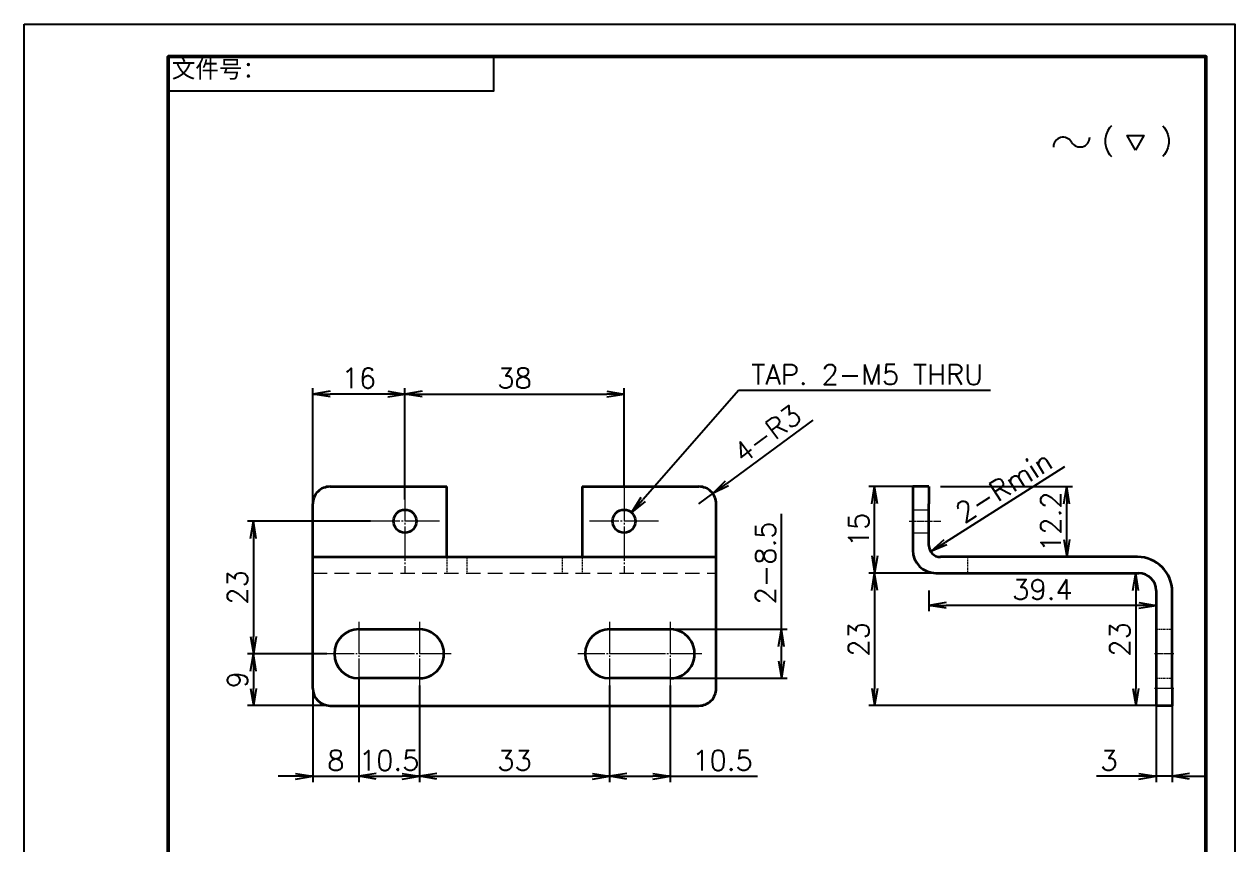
# Model space of a CAD drawing. Header units: millimetres. Extents: x 4375 to 4815, y 111 to 419.
# Drawn here: x 4374.9 to 4584.9, y 265.6 to 407.9 of the extents above; entities that cross this region are included whole.
import ezdxf

# ---------------------------------------------------------------- set-up
doc = ezdxf.new("R2010")
doc.units = ezdxf.units.MM
doc.linetypes.add('CENTER-HOKUTO', pattern=[23, 20, -1, 1, -1])
doc.linetypes.add('HIDDEN-HOKUTO', pattern=[3.8, 2.5, -1.3])
for name, color, linetype in [('AM_7', 2, 'CENTER-HOKUTO'), ('AM_HID', 1, 'HIDDEN-HOKUTO'), ('title_frame', 7, 'Continuous'), ('word_dim', 253, 'Continuous')]:
    doc.layers.add(name, color=color, linetype=linetype)
doc.layers.add('图框_内框线', color=5, linetype='Continuous', lineweight=50)
doc.layers.add('标注线', color=3, linetype='Continuous', lineweight=25)
doc.styles.get("Standard").update_dxf_attribs({"font": 'romans.shx', "bigfont": 'bigfont.shx'})
doc.dimstyles.new('RS-1-1', dxfattribs={"dimtxt": 3.5, "dimasz": 3, "dimexe": 1, "dimexo": 0, "dimgap": 1, "dimtad": 3, "dimdsep": 46, "dimtxsty": 'Standard', "dimblk1": 'OPEN', "dimblk2": 'OPEN', "dimsah": 1, "dimcen": 0, "dimclrd": 256, "dimclre": 256, "dimclrt": 3, "dimadec": 0, "dimazin": 0, "dimtfac": 1, "dimtmove": 0, "dimatfit": 3, "dimfxl": 0, "dimtolj": 1, "dimtzin": 0, "dimarcsym": 0})
doc.dimstyles.new('RS-1-1$0', dxfattribs={"dimtxt": 3.5, "dimasz": 3, "dimexe": 1, "dimexo": 0, "dimgap": 1, "dimtad": 3, "dimdsep": 46, "dimtxsty": 'Standard', "dimblk1": 'OPEN', "dimblk2": 'OPEN', "dimsah": 1, "dimcen": 0, "dimclrd": 256, "dimclre": 256, "dimclrt": 3, "dimadec": 0, "dimazin": 0, "dimtfac": 1, "dimtmove": 0, "dimatfit": 3, "dimfxl": 0, "dimtolj": 1, "dimtzin": 0, "dimarcsym": 0})
doc.dimstyles.new('RS-1-1$3', dxfattribs={"dimtxt": 3.5, "dimasz": 3, "dimexe": 1, "dimexo": 0, "dimgap": 1, "dimtad": 3, "dimtih": 1, "dimtoh": 1, "dimdec": 4, "dimdsep": 46, "dimtxsty": 'Standard', "dimblk1": 'OPEN', "dimblk2": 'OPEN', "dimsah": 1, "dimcen": 0, "dimclrd": 256, "dimclre": 256, "dimclrt": 3, "dimadec": 0, "dimazin": 0, "dimtfac": 0.5, "dimtdec": 4, "dimtmove": 0, "dimatfit": 3, "dimfxl": 0, "dimtolj": 1, "dimtzin": 0, "dimarcsym": 0})

# ---------------------------------------------------------------- blocks, each defined once
blk = doc.blocks.new('_Open')
at = {"color": 0, "lineweight": -2}
for p, q in [((-1, 0.167), (0, 0)), ((-1, -0.167), (0, 0)), ((0, 0), (-1, 0))]:
    blk.add_line(p, q, dxfattribs=at)
blk = doc.blocks.new('*D14')
at = {"layer": 'DEFPOINTS', "color": 0, "transparency": 16777216}
for p in [(4571.28, 289.69), (4574.08, 289.69), (4574.08, 277.44)]:
    blk.add_point(p, dxfattribs=at)
at = {"layer": 'word_dim', "lineweight": -2, "transparency": 16777216}
for p, q in [((4571.28, 289.69), (4571.28, 276.44)), ((4574.08, 289.69), (4574.08, 276.44)), ((4568.28, 277.44), (4560.95, 277.44)), ((4574.08, 277.44), (4571.28, 277.44)), ((4577.08, 277.44), (4580.08, 277.44))]:
    blk.add_line(p, q, dxfattribs=at)
at = {"layer": 'word_dim', "lineweight": -2, "transparency": 16777216, "xscale": 3, "yscale": 3, "zscale": 3}
blk.add_blockref('_Open', (4571.28, 277.44), dxfattribs=at)
at = {"layer": 'word_dim', "lineweight": -2, "transparency": 16777216, "xscale": 3, "yscale": 3, "zscale": 3, "rotation": 180}
blk.add_blockref('_Open', (4574.08, 277.44), dxfattribs=at)
at = {"layer": 'word_dim', "color": 3, "transparency": 16777216, "insert": (4563.12, 280.19), "char_height": 3.5, "attachment_point": 5}
blk.add_mtext('\\A1;3', dxfattribs=at)
blk = doc.blocks.new('*D17')
at = {"layer": 'DEFPOINTS', "color": 0, "transparency": 16777216}
for p in [(4522.46, 327.69), (4529.08, 327.69), (4533.08, 312.69)]:
    blk.add_point(p, dxfattribs=at)
at = {"layer": 'word_dim', "lineweight": -2, "transparency": 16777216}
for p, q in [((4529.08, 327.69), (4521.46, 327.69)), ((4522.46, 315.69), (4522.46, 324.69)), ((4533.08, 312.69), (4521.46, 312.69))]:
    blk.add_line(p, q, dxfattribs=at)
at = {"layer": 'word_dim', "lineweight": -2, "transparency": 16777216, "xscale": 3, "yscale": 3, "zscale": 3}
for p, rotation in [((4522.46, 327.69), 90), ((4522.46, 312.69), 270)]:
    blk.add_blockref('_Open', p, dxfattribs=dict(at, rotation=rotation))
at = {"layer": 'word_dim', "color": 3, "transparency": 16777216, "insert": (4519.71, 320.19), "char_height": 3.5, "attachment_point": 5, "rotation": 90}
blk.add_mtext('\\A1;15', dxfattribs=at)
blk = doc.blocks.new('*D18')
at = {"layer": 'DEFPOINTS', "color": 0, "transparency": 16777216}
for p in [(4533.08, 312.69), (4522.46, 289.69), (4571.28, 289.69)]:
    blk.add_point(p, dxfattribs=at)
at = {"layer": 'word_dim', "lineweight": -2, "transparency": 16777216}
for p, q in [((4533.08, 312.69), (4521.46, 312.69)), ((4522.46, 309.69), (4522.46, 292.69)), ((4571.28, 289.69), (4521.46, 289.69))]:
    blk.add_line(p, q, dxfattribs=at)
at = {"layer": 'word_dim', "lineweight": -2, "transparency": 16777216, "xscale": 3, "yscale": 3, "zscale": 3}
for p, rotation in [((4522.46, 312.69), 90), ((4522.46, 289.69), 270)]:
    blk.add_blockref('_Open', p, dxfattribs=dict(at, rotation=rotation))
at = {"layer": 'word_dim', "color": 3, "transparency": 16777216, "insert": (4519.71, 301.19), "char_height": 3.5, "attachment_point": 5, "rotation": 90}
blk.add_mtext('\\A1;23', dxfattribs=at)
blk = doc.blocks.new('*D19')
at = {"layer": 'DEFPOINTS', "color": 0, "transparency": 16777216}
for p in [(4533.88, 317.49), (4532.19, 316.42)]:
    blk.add_point(p, dxfattribs=at)
at = {"layer": 'word_dim', "lineweight": -2, "transparency": 16777216}
blk.add_line((4555.43, 331.12), (4534.73, 318.02), dxfattribs=at)
at = {"layer": 'word_dim', "lineweight": -2, "transparency": 16777216, "xscale": 3, "yscale": 3, "zscale": 3, "rotation": 212.321158919378}
blk.add_blockref('_Open', (4532.19, 316.42), dxfattribs=at)
at = {"layer": 'word_dim', "color": 3, "transparency": 16777216, "insert": (4544.88, 327.7), "char_height": 3.5, "attachment_point": 5, "rotation": 32.3212}
blk.add_mtext('\\A1;2-Rmin', dxfattribs=at)
blk = doc.blocks.new('*D23')
at = {"layer": 'DEFPOINTS', "color": 0, "transparency": 16777216}
for p in [(4433, 294.44), (4425, 292.69), (4433, 277.44)]:
    blk.add_point(p, dxfattribs=at)
at = {"layer": 'word_dim', "lineweight": -2, "transparency": 16777216}
for p, q in [((4433, 294.44), (4433, 276.44)), ((4425, 292.69), (4425, 276.44)), ((4422, 277.44), (4419, 277.44)), ((4425, 277.44), (4433, 277.44)), ((4436, 277.44), (4439, 277.44))]:
    blk.add_line(p, q, dxfattribs=at)
at = {"layer": 'word_dim', "lineweight": -2, "transparency": 16777216, "xscale": 3, "yscale": 3, "zscale": 3}
blk.add_blockref('_Open', (4425, 277.44), dxfattribs=at)
at = {"layer": 'word_dim', "lineweight": -2, "transparency": 16777216, "xscale": 3, "yscale": 3, "zscale": 3, "rotation": 180}
blk.add_blockref('_Open', (4433, 277.44), dxfattribs=at)
at = {"layer": 'word_dim', "color": 3, "transparency": 16777216, "insert": (4429, 280.19), "char_height": 3.5, "attachment_point": 5}
blk.add_mtext('\\A1;8', dxfattribs=at)
blk = doc.blocks.new('*D24')
at = {"layer": 'DEFPOINTS', "color": 0, "transparency": 16777216}
for p in [(4433, 293.16), (4443.5, 293.16), (4443.5, 277.44)]:
    blk.add_point(p, dxfattribs=at)
at = {"layer": 'word_dim', "lineweight": -2, "transparency": 16777216}
for p, q in [((4433, 293.16), (4433, 276.44)), ((4443.5, 293.16), (4443.5, 276.44)), ((4436, 277.44), (4440.5, 277.44))]:
    blk.add_line(p, q, dxfattribs=at)
at = {"layer": 'word_dim', "lineweight": -2, "transparency": 16777216, "xscale": 3, "yscale": 3, "zscale": 3, "rotation": 180}
blk.add_blockref('_Open', (4433, 277.44), dxfattribs=at)
at = {"layer": 'word_dim', "lineweight": -2, "transparency": 16777216, "xscale": 3, "yscale": 3, "zscale": 3}
blk.add_blockref('_Open', (4443.5, 277.44), dxfattribs=at)
at = {"layer": 'word_dim', "color": 3, "transparency": 16777216, "insert": (4438.25, 280.19), "char_height": 3.5, "attachment_point": 5}
blk.add_mtext('\\A1;10.5', dxfattribs=at)
blk = doc.blocks.new('*D25')
at = {"layer": 'DEFPOINTS', "color": 0, "transparency": 16777216}
for p in [(4443.5, 293.16), (4476.5, 293.16), (4476.5, 277.44)]:
    blk.add_point(p, dxfattribs=at)
at = {"layer": 'word_dim', "lineweight": -2, "transparency": 16777216}
for p, q in [((4443.5, 293.16), (4443.5, 276.44)), ((4476.5, 293.16), (4476.5, 276.44)), ((4446.5, 277.44), (4473.5, 277.44))]:
    blk.add_line(p, q, dxfattribs=at)
at = {"layer": 'word_dim', "lineweight": -2, "transparency": 16777216, "xscale": 3, "yscale": 3, "zscale": 3, "rotation": 180}
blk.add_blockref('_Open', (4443.5, 277.44), dxfattribs=at)
at = {"layer": 'word_dim', "lineweight": -2, "transparency": 16777216, "xscale": 3, "yscale": 3, "zscale": 3}
blk.add_blockref('_Open', (4476.5, 277.44), dxfattribs=at)
at = {"layer": 'word_dim', "color": 3, "transparency": 16777216, "insert": (4460, 280.19), "char_height": 3.5, "attachment_point": 5}
blk.add_mtext('\\A1;33', dxfattribs=at)
blk = doc.blocks.new('*D26')
at = {"layer": 'DEFPOINTS', "color": 0, "transparency": 16777216}
for p in [(4476.5, 293.16), (4487, 293.16), (4487, 277.44)]:
    blk.add_point(p, dxfattribs=at)
at = {"layer": 'word_dim', "lineweight": -2, "transparency": 16777216}
for p, q in [((4476.5, 293.16), (4476.5, 276.44)), ((4487, 293.16), (4487, 276.44)), ((4479.5, 277.44), (4484, 277.44)), ((4487, 277.44), (4502.16, 277.44))]:
    blk.add_line(p, q, dxfattribs=at)
at = {"layer": 'word_dim', "lineweight": -2, "transparency": 16777216, "xscale": 3, "yscale": 3, "zscale": 3, "rotation": 180}
blk.add_blockref('_Open', (4476.5, 277.44), dxfattribs=at)
at = {"layer": 'word_dim', "lineweight": -2, "transparency": 16777216, "xscale": 3, "yscale": 3, "zscale": 3}
blk.add_blockref('_Open', (4487, 277.44), dxfattribs=at)
at = {"layer": 'word_dim', "color": 3, "transparency": 16777216, "insert": (4496.08, 280.19), "char_height": 3.5, "attachment_point": 5}
blk.add_mtext('\\A1;10.5', dxfattribs=at)
blk = doc.blocks.new('*D27')
at = {"layer": 'DEFPOINTS', "color": 0, "transparency": 16777216}
for p in [(4427.47, 298.69), (4414.7, 289.69), (4427.47, 289.69)]:
    blk.add_point(p, dxfattribs=at)
at = {"layer": 'word_dim', "lineweight": -2, "transparency": 16777216}
for p, q in [((4427.47, 298.69), (4413.7, 298.69)), ((4414.7, 295.69), (4414.7, 292.69)), ((4427.47, 289.69), (4413.7, 289.69))]:
    blk.add_line(p, q, dxfattribs=at)
at = {"layer": 'word_dim', "lineweight": -2, "transparency": 16777216, "xscale": 3, "yscale": 3, "zscale": 3}
for p, rotation in [((4414.7, 298.69), 90), ((4414.7, 289.69), 270)]:
    blk.add_blockref('_Open', p, dxfattribs=dict(at, rotation=rotation))
at = {"layer": 'word_dim', "color": 3, "transparency": 16777216, "insert": (4411.95, 294.19), "char_height": 3.5, "attachment_point": 5, "rotation": 90}
blk.add_mtext('\\A1;9', dxfattribs=at)
blk = doc.blocks.new('*D28')
at = {"layer": 'DEFPOINTS', "color": 0, "transparency": 16777216}
for p in [(4435.02, 321.69), (4414.7, 298.69), (4427.47, 298.69)]:
    blk.add_point(p, dxfattribs=at)
at = {"layer": 'word_dim', "lineweight": -2, "transparency": 16777216}
for p, q in [((4435.02, 321.69), (4413.7, 321.69)), ((4414.7, 318.69), (4414.7, 301.69)), ((4427.47, 298.69), (4413.7, 298.69))]:
    blk.add_line(p, q, dxfattribs=at)
at = {"layer": 'word_dim', "lineweight": -2, "transparency": 16777216, "xscale": 3, "yscale": 3, "zscale": 3}
for p, rotation in [((4414.7, 321.69), 90), ((4414.7, 298.69), 270)]:
    blk.add_blockref('_Open', p, dxfattribs=dict(at, rotation=rotation))
at = {"layer": 'word_dim', "color": 3, "transparency": 16777216, "insert": (4411.95, 310.19), "char_height": 3.5, "attachment_point": 5, "rotation": 90}
blk.add_mtext('\\A1;23', dxfattribs=at)
blk = doc.blocks.new('*D29')
at = {"layer": 'DEFPOINTS', "color": 0, "transparency": 16777216}
for p in [(4425, 343.75), (4441, 327.67), (4425, 324.69)]:
    blk.add_point(p, dxfattribs=at)
at = {"layer": 'word_dim', "lineweight": -2, "transparency": 16777216}
for p, q in [((4425, 324.69), (4425, 344.75)), ((4441, 327.67), (4441, 344.75)), ((4438, 343.75), (4428, 343.75))]:
    blk.add_line(p, q, dxfattribs=at)
at = {"layer": 'word_dim', "lineweight": -2, "transparency": 16777216, "xscale": 3, "yscale": 3, "zscale": 3, "rotation": 180}
blk.add_blockref('_Open', (4425, 343.75), dxfattribs=at)
at = {"layer": 'word_dim', "lineweight": -2, "transparency": 16777216, "xscale": 3, "yscale": 3, "zscale": 3}
blk.add_blockref('_Open', (4441, 343.75), dxfattribs=at)
at = {"layer": 'word_dim', "color": 3, "transparency": 16777216, "insert": (4433, 346.5), "char_height": 3.5, "attachment_point": 5}
blk.add_mtext('\\A1;16', dxfattribs=at)
blk = doc.blocks.new('*D30')
at = {"layer": 'DEFPOINTS', "color": 0, "transparency": 16777216}
for p in [(4479, 343.75), (4479, 327.67), (4441, 325.46)]:
    blk.add_point(p, dxfattribs=at)
at = {"layer": 'word_dim', "lineweight": -2, "transparency": 16777216}
for p, q in [((4441, 325.46), (4441, 344.75)), ((4479, 327.67), (4479, 344.75)), ((4444, 343.75), (4476, 343.75))]:
    blk.add_line(p, q, dxfattribs=at)
at = {"layer": 'word_dim', "lineweight": -2, "transparency": 16777216, "xscale": 3, "yscale": 3, "zscale": 3, "rotation": 180}
blk.add_blockref('_Open', (4441, 343.75), dxfattribs=at)
at = {"layer": 'word_dim', "lineweight": -2, "transparency": 16777216, "xscale": 3, "yscale": 3, "zscale": 3}
blk.add_blockref('_Open', (4479, 343.75), dxfattribs=at)
at = {"layer": 'word_dim', "color": 3, "transparency": 16777216, "insert": (4460, 346.5), "char_height": 3.5, "attachment_point": 5}
blk.add_mtext('\\A1;38', dxfattribs=at)
blk = doc.blocks.new('*D31')
at = {"layer": 'DEFPOINTS', "color": 0, "transparency": 16777216}
for p in [(4494.41, 326.47), (4492, 324.69)]:
    blk.add_point(p, dxfattribs=at)
at = {"layer": 'word_dim', "lineweight": -2, "transparency": 16777216}
for p, q in [((4511.72, 339.22), (4496.83, 328.25)), ((4492, 324.69), (4494.41, 326.47))]:
    blk.add_line(p, q, dxfattribs=at)
at = {"layer": 'word_dim', "lineweight": -2, "transparency": 16777216, "xscale": 3, "yscale": 3, "zscale": 3, "rotation": 216.3909597856383}
blk.add_blockref('_Open', (4494.41, 326.47), dxfattribs=at)
at = {"layer": 'word_dim', "color": 3, "transparency": 16777216, "insert": (4503.85, 336.84), "char_height": 3.5, "attachment_point": 5, "rotation": 36.391}
blk.add_mtext('\\A1;4-R3', dxfattribs=at)
blk = doc.blocks.new('*D32')
at = {"layer": 'DEFPOINTS', "color": 0, "transparency": 16777216}
for p in [(4480.31, 323.19), (4477.68, 320.18)]:
    blk.add_point(p, dxfattribs=at)
at = {"layer": 'word_dim', "lineweight": -2, "transparency": 16777216}
for p, q in [((4498.84, 344.38), (4482.29, 325.45)), ((4542.54, 344.38), (4498.84, 344.38))]:
    blk.add_line(p, q, dxfattribs=at)
at = {"layer": 'word_dim', "lineweight": -2, "transparency": 16777216, "xscale": 3, "yscale": 3, "zscale": 3, "rotation": 228.8339899519919}
blk.add_blockref('_Open', (4480.31, 323.19), dxfattribs=at)
at = {"layer": 'word_dim', "color": 3, "transparency": 16777216, "insert": (4521.19, 347.13), "char_height": 3.5, "attachment_point": 5}
blk.add_mtext('\\A1;TAP. 2-M5 THRU', dxfattribs=at)
blk = doc.blocks.new('*D33')
at = {"layer": 'DEFPOINTS', "color": 0, "transparency": 16777216}
for p in [(4487, 302.94), (4506.29, 302.94), (4487, 294.44)]:
    blk.add_point(p, dxfattribs=at)
at = {"layer": 'word_dim', "lineweight": -2, "transparency": 16777216}
for p, q in [((4506.29, 302.94), (4506.29, 322.94)), ((4487, 302.94), (4507.29, 302.94)), ((4506.29, 297.44), (4506.29, 299.94)), ((4487, 294.44), (4507.29, 294.44))]:
    blk.add_line(p, q, dxfattribs=at)
at = {"layer": 'word_dim', "lineweight": -2, "transparency": 16777216, "xscale": 3, "yscale": 3, "zscale": 3}
for p, rotation in [((4506.29, 302.94), 90), ((4506.29, 294.44), 270)]:
    blk.add_blockref('_Open', p, dxfattribs=dict(at, rotation=rotation))
at = {"layer": 'word_dim', "color": 3, "transparency": 16777216, "insert": (4503.54, 314.44), "char_height": 3.5, "attachment_point": 5, "rotation": 90}
blk.add_mtext('\\A1;2-8.5', dxfattribs=at)
blk = doc.blocks.new('shiage0')
at = {"layer": 'word_dim', "color": 3, "linetype": 'Continuous'}
for centre, start, end in [((1.69, 0), 30, 180), ((4.61, 1.69), 210, 0)]:
    blk.add_arc(centre, 1.69, start, end, dxfattribs=at)
blk = doc.blocks.new('12')
at = {"layer": 'title_frame', "color": 3, "linetype": 'Continuous'}
blk.add_lwpolyline([(20.46, 3.03), (19.01, 5.53), (21.9, 5.53)], close=True, dxfattribs=at)
blk.add_blockref('shiage0', (6.23, 3.56), dxfattribs=at)
blk.add_text('(   )', height=3.5, dxfattribs=at).set_placement((14.64, 3.08))
blk = doc.blocks.new('*D35')
at = {"layer": 'DEFPOINTS', "color": 0, "linetype": 'Continuous', "ltscale": 2, "transparency": 16777216}
for p in [(4533.88, 327.69), (4555.79, 327.69), (4533.88, 315.49)]:
    blk.add_point(p, dxfattribs=at)
at = {"layer": 'word_dim', "linetype": 'Continuous', "lineweight": -2, "ltscale": 2, "transparency": 16777216}
for p, q in [((4533.88, 327.69), (4556.79, 327.69)), ((4555.79, 318.49), (4555.79, 324.69)), ((4533.88, 315.49), (4556.79, 315.49))]:
    blk.add_line(p, q, dxfattribs=at)
at = {"layer": 'word_dim', "linetype": 'Continuous', "lineweight": -2, "ltscale": 2, "transparency": 16777216, "xscale": 3, "yscale": 3, "zscale": 3}
for p, rotation in [((4555.79, 327.69), 90), ((4555.79, 315.49), 270)]:
    blk.add_blockref('_Open', p, dxfattribs=dict(at, rotation=rotation))
at = {"layer": 'word_dim', "color": 3, "linetype": 'Continuous', "ltscale": 2, "transparency": 16777216, "insert": (4553.04, 321.59), "char_height": 3.5, "attachment_point": 5, "rotation": 90}
blk.add_mtext('\\A1;12.2', dxfattribs=at)
blk = doc.blocks.new('*D36')
at = {"layer": 'DEFPOINTS', "color": 0, "linetype": 'Continuous', "ltscale": 2, "transparency": 16777216}
for p in [(4531.88, 309.69), (4571.28, 309.69), (4531.88, 307.09)]:
    blk.add_point(p, dxfattribs=at)
at = {"layer": 'word_dim', "linetype": 'Continuous', "lineweight": -2, "ltscale": 2, "transparency": 16777216}
for p, q in [((4531.88, 309.69), (4531.88, 306.09)), ((4571.28, 309.69), (4571.28, 306.09)), ((4568.28, 307.09), (4534.88, 307.09))]:
    blk.add_line(p, q, dxfattribs=at)
at = {"layer": 'word_dim', "linetype": 'Continuous', "lineweight": -2, "ltscale": 2, "transparency": 16777216, "xscale": 3, "yscale": 3, "zscale": 3, "rotation": 180}
blk.add_blockref('_Open', (4531.88, 307.09), dxfattribs=at)
at = {"layer": 'word_dim', "linetype": 'Continuous', "lineweight": -2, "ltscale": 2, "transparency": 16777216, "xscale": 3, "yscale": 3, "zscale": 3}
blk.add_blockref('_Open', (4571.28, 307.09), dxfattribs=at)
at = {"layer": 'word_dim', "color": 3, "linetype": 'Continuous', "ltscale": 2, "transparency": 16777216, "insert": (4551.58, 309.84), "char_height": 3.5, "attachment_point": 5}
blk.add_mtext('\\A1;39.4', dxfattribs=at)
blk = doc.blocks.new('*D37')
at = {"layer": 'DEFPOINTS', "color": 0, "linetype": 'Continuous', "ltscale": 2, "transparency": 16777216}
for p in [(4568.28, 312.69), (4567.76, 289.69), (4568.28, 289.69)]:
    blk.add_point(p, dxfattribs=at)
at = {"layer": 'word_dim', "linetype": 'Continuous', "lineweight": -2, "ltscale": 2, "transparency": 16777216}
for p, q in [((4568.28, 312.69), (4566.76, 312.69)), ((4567.76, 309.69), (4567.76, 292.69)), ((4568.28, 289.69), (4566.76, 289.69))]:
    blk.add_line(p, q, dxfattribs=at)
at = {"layer": 'word_dim', "linetype": 'Continuous', "lineweight": -2, "ltscale": 2, "transparency": 16777216, "xscale": 3, "yscale": 3, "zscale": 3}
for p, rotation in [((4567.76, 312.69), 90), ((4567.76, 289.69), 270)]:
    blk.add_blockref('_Open', p, dxfattribs=dict(at, rotation=rotation))
at = {"layer": 'word_dim', "color": 3, "linetype": 'Continuous', "ltscale": 2, "transparency": 16777216, "insert": (4565.01, 301.19), "char_height": 3.5, "attachment_point": 5, "rotation": 90}
blk.add_mtext('\\A1;23', dxfattribs=at)

msp = doc.modelspace()

# ---------------------------------------------------------------- linework, layer by layer
at = {"color": 7, "lineweight": 35}
for p, q in [((4427.99628, 327.68849), (4448.24628, 327.68849)), ((4471.74628, 327.68849), (4491.99628, 327.68849)), ((4424.99628, 292.68849), (4424.99628, 315.48848)), ((4424.99628, 315.48848), (4494.99628, 315.48848)), ((4494.99628, 292.68849), (4494.99628, 315.48848)), ((4568.08463, 315.48848), (4533.88462, 315.48848)), ((4533.08463, 312.68849), (4568.28464, 312.68849)), ((4571.28464, 309.68849), (4571.28464, 292.68849)), ((4574.08463, 292.68849), (4574.08463, 309.48848)), ((4427.99628, 289.68849), (4491.99628, 289.68849))]:
    msp.add_line(p, q, dxfattribs=at)
at = {"color": 7, "lineweight": 35, "ltscale": 0.23}
for p, q in [((4448.24628, 315.48848), (4448.24628, 327.68849)), ((4471.74628, 327.68849), (4471.74628, 315.48848))]:
    msp.add_line(p, q, dxfattribs=at)
at = {"color": 7, "lineweight": 35, "ltscale": 0.075}
for p, q in [((4529.08463, 327.68849), (4529.08463, 324.68849)), ((4531.88462, 327.68849), (4531.88462, 324.68849)), ((4571.28464, 292.68849), (4571.28464, 289.68849)), ((4574.08463, 292.68849), (4574.08463, 289.68849))]:
    msp.add_line(p, q, dxfattribs=at)
at = {"color": 7, "lineweight": 35, "ltscale": 0.07}
for p, q in [((4531.88462, 327.68849), (4529.08463, 327.68849)), ((4574.08463, 289.68849), (4571.28464, 289.68849))]:
    msp.add_line(p, q, dxfattribs=at)
at = {"color": 7, "lineweight": 35, "ltscale": 0.155}
for p, q in [((4424.99628, 315.48848), (4424.99628, 324.68849)), ((4494.99628, 315.48848), (4494.99628, 324.68849)), ((4531.88462, 317.48848), (4531.88462, 324.68849))]:
    msp.add_line(p, q, dxfattribs=at)
at = {"color": 7, "lineweight": 35, "ltscale": 0.225}
msp.add_line((4529.08463, 324.68849), (4529.08463, 316.68849), dxfattribs=at)
at = {"color": 7, "lineweight": 35, "ltscale": 0.2625}
for p, q in [((4432.99628, 302.93849), (4443.49628, 302.93849)), ((4476.49628, 302.93849), (4486.99628, 302.93849)), ((4443.49628, 294.43849), (4432.99628, 294.43849)), ((4486.99628, 294.43849), (4476.49628, 294.43849))]:
    msp.add_line(p, q, dxfattribs=at)
at = {"color": 7, "lineweight": 13, "ltscale": 0.07}
msp.add_line((4574.08463, 292.68849), (4571.28464, 292.68849), dxfattribs=at)
at = {"color": 7, "lineweight": 35}
for centre in [(4440.99628, 321.68849), (4478.99628, 321.68849)]:
    msp.add_circle(centre, 2, dxfattribs=at)
for centre, radius, start, end in [((4427.99628, 324.68849), 3, 90.0000025, 180.000005), ((4491.99628, 324.68849), 3, 359.9999999, 90.0000025), ((4533.88462, 317.48848), 2, 180, 270), ((4533.08463, 316.68849), 4, 180, 270), ((4568.08463, 309.48848), 6, 0, 90), ((4568.28464, 309.68849), 3, 0, 90), ((4432.99628, 298.68849), 4.25, 90.0000025, 269.9999975), ((4443.49628, 298.68849), 4.25, 269.9999975, 90.0000025), ((4476.49628, 298.68849), 4.25, 90.0000025, 269.9999975), ((4486.99628, 298.68849), 4.25, 269.9999975, 90.0000025), ((4427.99628, 292.68849), 3, 180.000005, 269.9999975), ((4491.99628, 292.68849), 3, 269.9999975, 359.9999999)]:
    msp.add_arc(centre, radius, start, end, dxfattribs=at)
at = {"layer": 'AM_7', "lineweight": 13, "ltscale": 0.299001}
for p, q in [((4440.99628, 327.6685), (4440.99628, 312.70848)), ((4478.99628, 327.6685), (4478.99628, 312.70848))]:
    msp.add_line(p, q, dxfattribs=at)
at = {"layer": 'AM_7', "lineweight": 13, "ltscale": 0.298999}
for p, q in [((4446.97626, 321.68849), (4435.0163, 321.68849)), ((4484.97626, 321.68849), (4473.0163, 321.68849))]:
    msp.add_line(p, q, dxfattribs=at)
at = {"layer": 'AM_7', "lineweight": 13, "ltscale": 0.057001}
msp.add_line((4528.48808, 321.68849), (4533.97465, 321.68849), dxfattribs=at)
at = {"layer": 'AM_7', "lineweight": 13, "ltscale": 0.27625}
for p, q in [((4432.99628, 304.21349), (4432.99628, 293.1635)), ((4443.49628, 304.21349), (4443.49628, 293.1635)), ((4476.49628, 304.21349), (4476.49628, 293.1635)), ((4486.99628, 304.21349), (4486.99628, 293.1635))]:
    msp.add_line(p, q, dxfattribs=at)
at = {"layer": 'AM_7', "lineweight": 13, "ltscale": 0.276251}
for p, q in [((4438.52131, 298.68849), (4427.47126, 298.68849)), ((4449.02131, 298.68849), (4437.97126, 298.68849)), ((4482.02131, 298.68849), (4470.97126, 298.68849)), ((4492.52131, 298.68849), (4481.47126, 298.68849))]:
    msp.add_line(p, q, dxfattribs=at)
at = {"layer": 'AM_7', "lineweight": 13, "ltscale": 0.084015}
for p, q in [((4574.36466, 298.68849), (4571.00407, 298.68849)), ((4574.36466, 292.68849), (4571.00407, 292.68849))]:
    msp.add_line(p, q, dxfattribs=at)
at = {"layer": 'AM_HID', "lineweight": 13}
for p, q in [((4529.08463, 323.68849), (4531.88462, 323.68849)), ((4529.08463, 319.68849), (4531.88462, 319.68849)), ((4424.99628, 312.68849), (4494.99628, 312.68849))]:
    msp.add_line(p, q, dxfattribs=at)
at = {"layer": 'AM_HID', "lineweight": 13, "ltscale": 0.07}
for p, q in [((4448.24628, 315.48848), (4448.24628, 312.68849)), ((4451.74628, 315.48848), (4451.74628, 312.68849)), ((4468.24628, 315.48848), (4468.24628, 312.68849)), ((4471.74628, 315.48848), (4471.74628, 312.68849)), ((4538.58463, 315.48848), (4538.58463, 312.68849)), ((4571.28464, 302.93849), (4574.08463, 302.93849)), ((4571.28464, 294.43849), (4574.08463, 294.43849)), ((4574.08463, 292.68849), (4571.28464, 292.68849))]:
    msp.add_line(p, q, dxfattribs=at)
at = {"layer": 'DEFPOINTS'}
msp.add_lwpolyline([(4374.94562, 407.90636), (4584.94562, 407.90636), (4584.94562, 110.90636), (4374.94562, 110.90636)], close=True, dxfattribs=at)
at = {"layer": '图框_内框线'}
msp.add_lwpolyline([(4399.94562, 115.90636), (4579.94562, 115.90636), (4579.94562, 402.28636), (4399.94562, 402.28636)], close=True, dxfattribs=at)
at = {"layer": '标注线', "linetype": 'Continuous'}
msp.add_lwpolyline([(4399.94562, 402.28636), (4456.34562, 402.28636), (4456.34562, 396.28636), (4399.94562, 396.28636)], close=True, dxfattribs=at)

# ---------------------------------------------------------------- block references
at = {"layer": 'word_dim'}
msp.add_blockref('12', (4547.24618, 383.04356), dxfattribs=at)

# ---------------------------------------------------------------- texts
at = {"layer": '标注线', "linetype": 'Continuous', "insert": (4400.53708, 401.61387), "char_height": 3, "width": 94.3133295, "attachment_point": 1}
msp.add_mtext('{\\fSimSun|b0|i0|c134|p2;文件号：}', dxfattribs=at)

# ---------------------------------------------------------------- dimensions: what is measured, and where the dimension line sits
at = {"layer": 'word_dim'}
dim = msp.add_diameter_dim_2p(p1=(4477.6798, 320.18288), p2=(4480.31277, 323.1941), text='TAP. 2-M5 THRU', dimstyle='RS-1-1$3', override={"dimtofl": 0}, dxfattribs=at)
dim.commit()
dim.dimension.update_dxf_attribs({"geometry": '*D32', "text_midpoint": (4521.18666, 344.37912), "dimtype": 131})
for base, p1, p2, picture, middle in [((4424.99628, 343.74933), (4440.99628, 327.6685), (4424.99628, 324.68849), '*D29', (4432.99628, 346.49933)), ((4478.99628, 343.74933), (4440.99628, 325.46443), (4478.99628, 327.6685), '*D30', (4459.99628, 346.49933)), ((4432.99628, 277.44204), (4424.99628, 292.68849), (4432.99628, 294.43849), '*D23', (4428.99628, 280.19204)), ((4476.49628, 277.44204), (4443.49628, 293.1635), (4476.49628, 293.1635), '*D25', (4459.99628, 280.19204)), ((4486.99628, 277.44204), (4476.49628, 293.1635), (4486.99628, 293.1635), '*D26', (4496.07962, 280.19204))]:
    dim = msp.add_linear_dim(base=base, p1=p1, p2=p2, dimstyle='RS-1-1$0', dxfattribs=at)
    dim.commit()
    dim.dimension.update_dxf_attribs({"geometry": picture, "text_midpoint": middle})
dim = msp.add_radius_dim(center=(4491.99628, 324.68849), mpoint=(4494.41125, 326.46837), text='4-<>', dimstyle='RS-1-1', dxfattribs=at)
dim.commit()
dim.dimension.update_dxf_attribs({"geometry": '*D31', "text_midpoint": (4503.84827, 336.83985)})
dim = msp.add_radius_dim(center=(4533.88462, 317.48848), mpoint=(4532.19449, 316.41915), text='2-Rmin', dimstyle='RS-1-1', override={"dimtmove": 1}, dxfattribs=at)
dim.commit()
dim.dimension.update_dxf_attribs({"geometry": '*D19', "text_midpoint": (4546.34932, 325.37478), "dimtype": 132})
for base, p1, p2, picture, middle in [((4522.45951, 327.68849), (4533.08463, 312.68849), (4529.08463, 327.68849), '*D17', (4519.70951, 320.18849)), ((4414.70263, 298.68849), (4435.0163, 321.68849), (4427.47126, 298.68849), '*D28', (4411.95263, 310.18849)), ((4522.45951, 289.68849), (4533.08463, 312.68849), (4571.28464, 289.68849), '*D18', (4519.70951, 301.18849)), ((4414.70263, 289.68849), (4427.47126, 298.68849), (4427.47126, 289.68849), '*D27', (4411.95263, 294.18849))]:
    dim = msp.add_linear_dim(base=base, p1=p1, p2=p2, angle=90, dimstyle='RS-1-1$0', dxfattribs=at)
    dim.commit()
    dim.dimension.update_dxf_attribs({"geometry": picture, "text_midpoint": middle})
at = {"layer": 'word_dim', "color": 3, "linetype": 'Continuous', "ltscale": 2}
for base, p1, p2, picture, middle in [((4555.79347, 327.68849), (4533.88462, 315.48848), (4533.88462, 327.68849), '*D35', (4553.04347, 321.58849)), ((4567.76044, 289.68849), (4568.28464, 312.68849), (4568.28464, 289.68849), '*D37', (4565.01044, 301.18849))]:
    dim = msp.add_linear_dim(base=base, p1=p1, p2=p2, angle=90, dimstyle='RS-1-1$0', dxfattribs=at)
    dim.commit()
    dim.dimension.update_dxf_attribs({"geometry": picture, "text_midpoint": middle})
at = {"layer": 'word_dim'}
dim = msp.add_linear_dim(base=(4506.29324, 302.93849), p1=(4486.99628, 294.43849), p2=(4486.99628, 302.93849), angle=90, text='2-<>', dimstyle='RS-1-1$0', dxfattribs=at)
dim.commit()
dim.dimension.update_dxf_attribs({"geometry": '*D33', "text_midpoint": (4503.54324, 314.43849)})
at = {"layer": 'word_dim', "color": 3, "linetype": 'Continuous', "ltscale": 2}
dim = msp.add_linear_dim(base=(4531.88462, 307.0913), p1=(4571.28464, 309.68849), p2=(4531.88462, 309.68849), dimstyle='RS-1-1$0', dxfattribs=at)
dim.commit()
dim.dimension.update_dxf_attribs({"geometry": '*D36', "text_midpoint": (4551.58463, 309.8413)})
at = {"layer": 'word_dim'}
dim = msp.add_linear_dim(base=(4443.49628, 277.44204), p1=(4432.99628, 293.1635), p2=(4443.49628, 293.1635), dimstyle='RS-1-1$0', dxfattribs=at)
dim.commit()
dim.dimension.update_dxf_attribs({"geometry": '*D24', "text_midpoint": (4438.24628, 277.44204), "dimtype": 128})
dim = msp.add_linear_dim(base=(4574.08463, 277.44204), p1=(4571.28464, 289.68849), p2=(4574.08463, 289.68849), text='3', dimstyle='RS-1-1$0', dxfattribs=at)
dim.commit()
dim.dimension.update_dxf_attribs({"geometry": '*D14', "text_midpoint": (4563.11798, 277.44204), "dimtype": 128})

doc.saveas('drawing.dxf')
